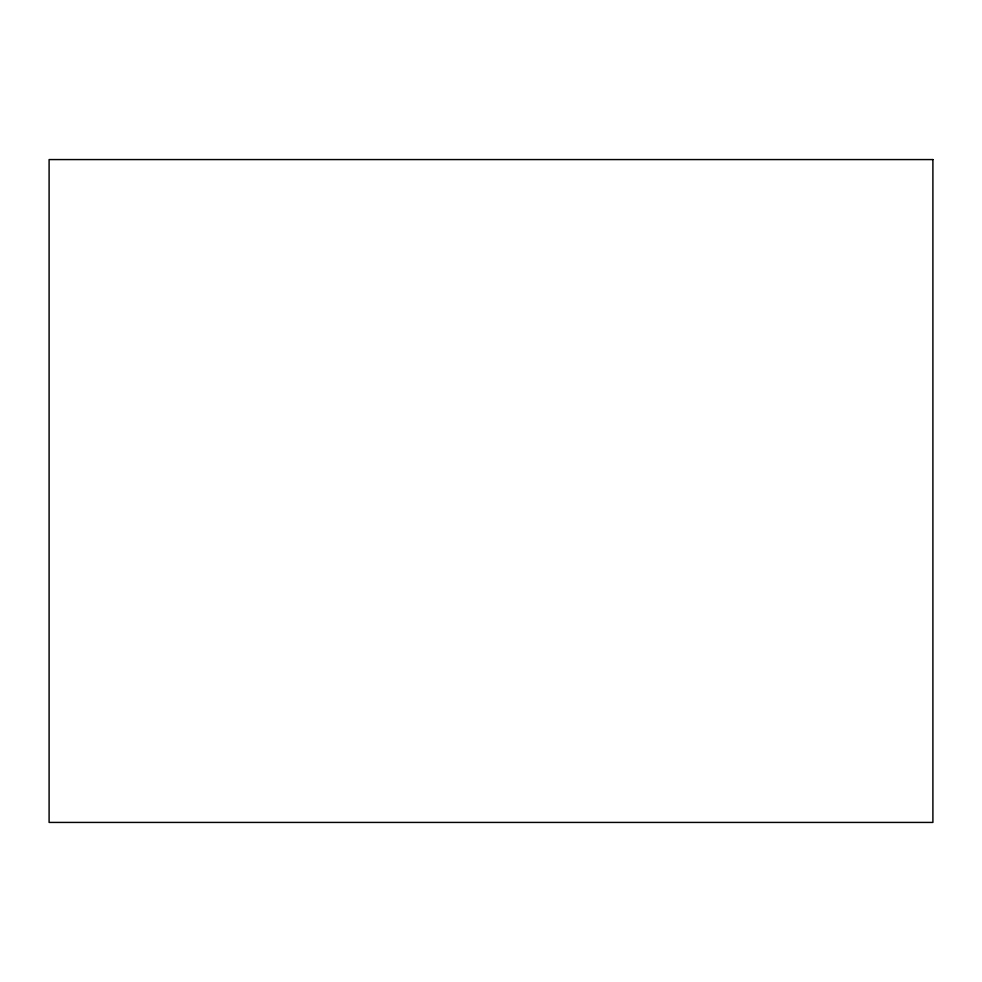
<?xml version="1.0" encoding="UTF-8"?>
<svg xmlns="http://www.w3.org/2000/svg" width="982" height="982" viewBox="0 0 982 982"><rect width="100%" height="100%" fill="white"/><g stroke="black" fill="none" stroke-linecap="round" stroke-linejoin="round"><path stroke-width="1.47" d="M932.9 159.575L49.1 159.575L49.1 822.425L932.9 822.425L932.9 159.575"/></g></svg>
